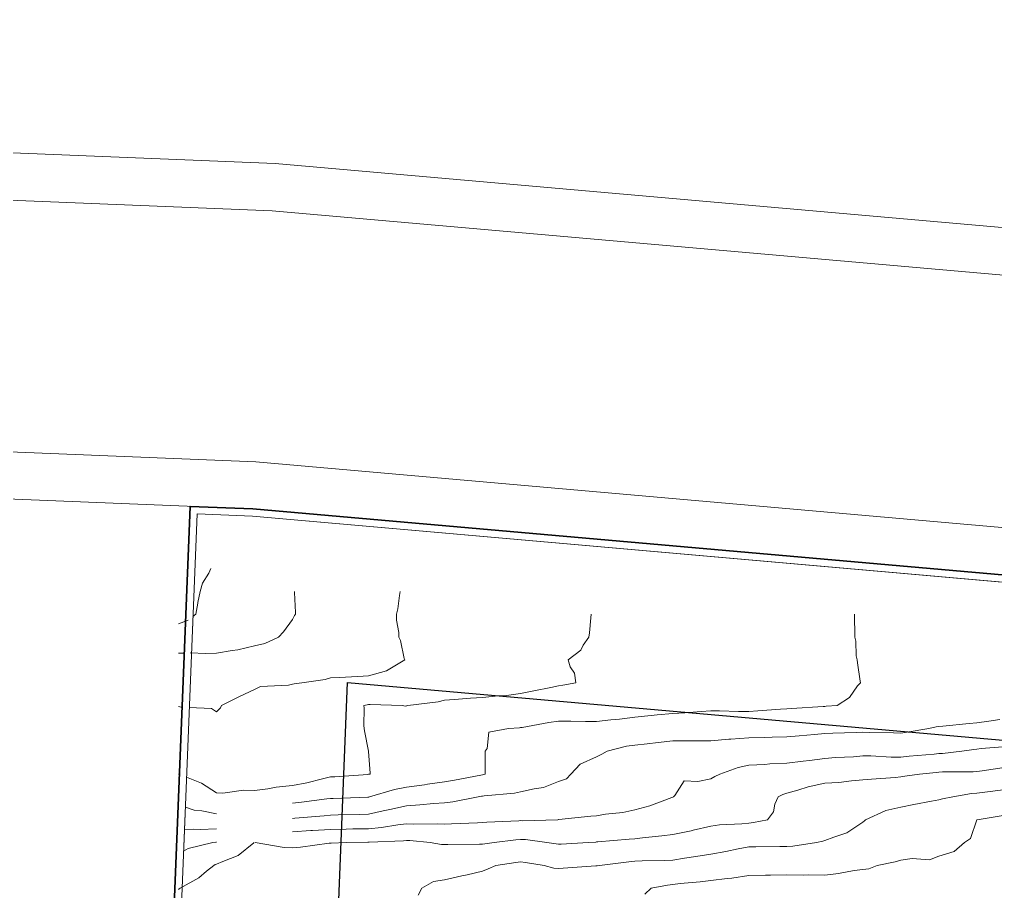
# Model space of a CAD drawing. Header units: metres. Extents: x 750 to 3116, y -341 to 1465.
# Drawn here: x 927.73 to 958.78, y -181.03 to -153.3 of the extents above; entities that cross this region are included whole.
import ezdxf

# ---------------------------------------------------------------- set-up
doc = ezdxf.new("R2010")
doc.units = ezdxf.units.M
doc.linetypes.add('ACAD_ISO04W100', pattern=[30, 24, -3, 0, -3])
doc.layers.add('Column', color=50, linetype='Continuous', lineweight=20)
for name, color, linetype in [('CONTOUR875_167', 7, 'Continuous'), ('CONTOUR875_333', 7, 'Continuous'), ('CONTOUR875_5', 7, 'Continuous'), ('CONTOUR875_667', 7, 'Continuous'), ('CONTOUR875_833', 7, 'Continuous'), ('CONTOUR876', 7, 'Continuous'), ('CONTOUR876_167', 7, 'Continuous'), ('CONTOUR876_333', 7, 'Continuous'), ('CONTOUR876_5', 7, 'Continuous'), ('CONTOUR876_667', 7, 'Continuous')]:
    doc.layers.add(name, color=color, linetype=linetype)

msp = doc.modelspace()

# ---------------------------------------------------------------- linework, layer by layer
at = {"layer": 'Column'}
for points in [[(822.976, -153.3), (935.857, -157.88), (1004.036, -163.876), (1085.216, -173.064), (1168.356, -176.475)], [(822.915, -154.799), (935.761, -159.378), (1003.886, -165.369), (1085.101, -174.56), (1168.294, -177.974)], [(822.53, -164.291), (935.152, -168.861), (1002.935, -174.822), (1084.371, -184.038), (1083.678, -205.444), (1080.985, -224.939), (1079.542, -237.461), (1077.701, -299.986)]]:
    msp.add_lwpolyline(points, dxfattribs=at)
msp.add_lwpolyline([(822.591, -162.792), (935.248, -167.363), (1003.085, -173.329), (1084.5, -182.543, -0.390874), (1085.387, -183.569), (1084.676, -205.529), (1081.977, -225.064), (1080.541, -237.533), (1078.7, -300.016)], format="xyb", dxfattribs=at)
at = {"layer": 'Column', "linetype": 'ACAD_ISO04W100', "lineweight": 20, "ltscale": 100}
for points in [[(1079.424, -241.469), (1009.61, -234.518), (963.193, -234.838), (933.354, -233.775), (933.386, -219.3), (931.983, -198.128), (933.154, -168.781), (935.152, -168.861), (1002.935, -174.822), (1084.371, -184.038), (1083.678, -205.444), (1080.985, -224.939), (1079.542, -237.461)], [(1079.202, -241.216), (1009.621, -234.288), (963.196, -234.608), (933.585, -233.553), (933.616, -219.293), (932.214, -198.125), (933.374, -169.02), (935.137, -169.09), (1002.912, -175.051), (1084.134, -184.243), (1083.449, -205.424), (1080.757, -224.91), (1079.313, -237.444)]]:
    msp.add_lwpolyline(points, close=True, dxfattribs=at)
at = {"layer": 'Column', "lineweight": 35}
msp.add_lwpolyline([(1083.835, -200.583), (1083.678, -205.444), (1080.985, -224.939), (1079.542, -237.461), (1079.424, -241.469), (1009.61, -234.518), (963.193, -234.838), (933.354, -233.775), (933.386, -219.3), (931.983, -198.128), (933.154, -168.781), (935.152, -168.861), (1002.935, -174.822), (1067.424, -182.12)], dxfattribs=at)
at = {"layer": 'Column', "lineweight": 20}
msp.add_lwpolyline([(1084.134, -184.243), (1083.449, -205.424), (1080.757, -224.91), (1079.313, -237.444), (1079.202, -241.216), (1009.621, -234.288), (963.196, -234.608), (933.585, -233.553), (933.616, -219.293), (932.214, -198.125), (933.374, -169.02), (935.137, -169.09), (1002.912, -175.051)], close=True, dxfattribs=at)
at = {"layer": 'Column', "lineweight": 30}
msp.add_lwpolyline([(1078.988, -188.693), (1078.46, -205), (1075.796, -224.282), (1074.478, -235.721), (1009.852, -229.287), (963.268, -229.607), (938.595, -228.728), (938.616, -219.133), (937.22, -198.059), (938.165, -174.376), (1002.412, -180.026)], close=True, dxfattribs=at)
at = {"layer": 'CONTOUR875_167', "linetype": 'Continuous', "lineweight": 18}
for p, q in [((958.19, -178.751), (957.984, -179.345)), ((958.192, -178.744), (958.19, -178.751)), ((958.193, -178.743), (958.192, -178.744)), ((959.152, -178.594), (958.193, -178.743)), ((957.798, -179.469), (957.463, -179.759)), ((957.984, -179.345), (957.798, -179.469)), ((957.463, -179.759), (956.98, -179.9)), ((955.589, -180.086), (955.018, -180.195)), ((955.77, -180.029), (955.589, -180.086)), ((956.133, -179.977), (955.77, -180.029)), ((956.683, -180.017), (956.133, -179.977)), ((956.98, -179.9), (956.683, -180.017)), ((954.281, -180.363), (953.786, -180.457)), ((954.56, -180.322), (954.281, -180.363)), ((954.753, -180.31), (954.56, -180.322)), ((955.018, -180.195), (954.753, -180.31)), ((949.386, -180.72), (948.75, -180.777)), ((949.72, -180.673), (949.386, -180.72)), ((950.238, -180.61), (949.72, -180.673)), ((950.394, -180.599), (950.238, -180.61)), ((950.93, -180.518), (950.394, -180.599)), ((951.458, -180.512), (950.93, -180.518)), ((951.626, -180.503), (951.458, -180.512)), ((952.14, -180.497), (951.626, -180.503)), ((952.658, -180.505), (952.14, -180.497)), ((952.843, -180.499), (952.658, -180.505)), ((953.35, -180.509), (952.843, -180.499)), ((953.786, -180.457), (953.35, -180.509)), ((947.827, -180.921), (947.622, -181.114)), ((948.344, -180.821), (947.827, -180.921)), ((948.51, -180.806), (948.344, -180.821)), ((948.75, -180.777), (948.51, -180.806))]:
    msp.add_line(p, q, dxfattribs=at)
at = {"layer": 'CONTOUR875_333', "linetype": 'Continuous', "lineweight": 18}
for p, q in [((958.017, -177.913), (957.424, -178.017)), ((958.19, -177.899), (958.017, -177.913)), ((958.445, -177.864), (958.19, -177.899)), ((959.028, -177.794), (958.445, -177.864)), ((956.747, -178.157), (956.182, -178.264)), ((956.98, -178.112), (956.747, -178.157)), ((957.093, -178.085), (956.98, -178.112)), ((957.424, -178.017), (957.093, -178.085)), ((955.288, -178.454), (954.649, -178.743)), ((955.77, -178.344), (955.288, -178.454)), ((956.182, -178.264), (955.77, -178.344)), ((954.56, -178.82), (954.049, -179.162)), ((954.616, -178.777), (954.56, -178.82)), ((954.649, -178.743), (954.616, -178.777)), ((954.049, -179.162), (953.638, -179.296)), ((953.083, -179.469), (952.329, -179.582)), ((953.282, -179.428), (953.083, -179.469)), ((953.35, -179.407), (953.282, -179.428)), ((953.638, -179.296), (953.35, -179.407)), ((950.196, -179.754), (949.72, -179.839)), ((950.59, -179.673), (950.196, -179.754)), ((950.93, -179.608), (950.59, -179.673)), ((951.155, -179.604), (950.93, -179.608)), ((951.92, -179.601), (951.155, -179.604)), ((952.14, -179.597), (951.92, -179.601)), ((952.329, -179.582), (952.14, -179.597)), ((943.516, -180.103), (942.887, -180.195)), ((943.67, -180.08), (943.516, -180.103)), ((943.823, -180.103), (943.67, -180.08)), ((944.42, -180.195), (943.823, -180.103)), ((947.112, -180.082), (946.176, -180.195)), ((947.3, -180.064), (947.112, -180.082)), ((947.535, -180.054), (947.3, -180.064)), ((948.258, -180.044), (947.535, -180.054)), ((948.51, -180.031), (948.258, -180.044)), ((948.881, -179.972), (948.51, -180.031)), ((949.249, -179.912), (948.881, -179.972)), ((949.72, -179.839), (949.249, -179.912)), ((942.46, -180.382), (941.965, -180.492)), ((942.64, -180.303), (942.46, -180.382)), ((942.887, -180.195), (942.64, -180.303)), ((944.728, -180.286), (944.42, -180.195)), ((944.88, -180.295), (944.728, -180.286)), ((945.028, -180.284), (944.88, -180.295)), ((946.062, -180.212), (945.028, -180.284)), ((946.09, -180.21), (946.062, -180.212)), ((946.109, -180.206), (946.09, -180.21)), ((946.176, -180.195), (946.109, -180.206)), ((940.899, -180.71), (940.528, -180.921)), ((941.25, -180.655), (940.899, -180.71)), ((941.802, -180.526), (941.25, -180.655)), ((941.965, -180.492), (941.802, -180.526)), ((940.528, -180.921), (940.416, -181.147))]:
    msp.add_line(p, q, dxfattribs=at)
at = {"layer": 'CONTOUR875_5', "linetype": 'Continuous', "lineweight": 18}
for p, q in [((956.365, -177.291), (955.892, -177.364)), ((956.893, -177.239), (956.365, -177.291)), ((956.98, -177.231), (956.893, -177.239)), ((957.09, -177.225), (956.98, -177.231)), ((958.07, -177.219), (957.09, -177.225)), ((958.19, -177.211), (958.07, -177.219)), ((958.354, -177.192), (958.19, -177.211)), ((959.055, -177.084), (958.354, -177.192)), ((953.35, -177.585), (952.821, -177.7)), ((953.799, -177.56), (953.35, -177.585)), ((954.201, -177.506), (953.799, -177.56)), ((954.56, -177.481), (954.201, -177.506)), ((954.835, -177.456), (954.56, -177.481)), ((955.587, -177.401), (954.835, -177.456)), ((955.77, -177.385), (955.587, -177.401)), ((955.892, -177.364), (955.77, -177.385)), ((952.01, -177.939), (951.866, -178.017)), ((952.14, -177.904), (952.01, -177.939)), ((952.493, -177.805), (952.14, -177.904)), ((952.821, -177.7), (952.493, -177.805)), ((951.76, -178.245), (951.721, -178.492)), ((951.866, -178.017), (951.76, -178.245)), ((951.721, -178.492), (951.525, -178.743)), ((950.93, -178.849), (950.71, -178.875)), ((951.084, -178.835), (950.93, -178.849)), ((951.525, -178.743), (951.084, -178.835)), ((949.095, -179.094), (948.51, -179.215)), ((949.161, -179.078), (949.095, -179.094)), ((949.72, -178.952), (949.161, -179.078)), ((949.996, -178.909), (949.72, -178.952)), ((950.71, -178.875), (949.996, -178.909)), ((935.179, -179.482), (934.684, -179.885)), ((935.196, -179.469), (935.179, -179.482)), ((936.151, -179.624), (935.223, -179.469)), ((937.584, -179.491), (936.664, -179.621)), ((937.62, -179.488), (937.584, -179.491)), ((937.647, -179.485), (937.62, -179.488)), ((938.117, -179.469), (937.647, -179.485)), ((938.814, -179.46), (938.117, -179.469)), ((938.83, -179.459), (938.814, -179.46)), ((938.849, -179.457), (938.83, -179.459)), ((939.943, -179.411), (938.849, -179.457)), ((940.04, -179.4), (939.943, -179.411)), ((940.148, -179.404), (940.04, -179.4)), ((940.796, -179.469), (940.148, -179.404)), ((941.154, -179.527), (940.796, -179.469)), ((942.826, -179.469), (942.532, -179.512)), ((943.522, -179.38), (942.826, -179.469)), ((943.67, -179.368), (943.522, -179.38)), ((943.825, -179.376), (943.67, -179.368)), ((944.504, -179.469), (943.825, -179.376)), ((944.805, -179.514), (944.504, -179.469)), ((945.823, -179.469), (944.966, -179.521)), ((946.064, -179.453), (945.823, -179.469)), ((946.09, -179.451), (946.064, -179.453)), ((946.125, -179.448), (946.09, -179.451)), ((947.124, -179.363), (946.125, -179.448)), ((947.3, -179.348), (947.124, -179.363)), ((947.55, -179.319), (947.3, -179.348)), ((948.162, -179.26), (947.55, -179.319)), ((948.51, -179.215), (948.162, -179.26)), ((936.41, -179.638), (936.151, -179.624)), ((936.664, -179.621), (936.41, -179.638)), ((941.25, -179.534), (941.154, -179.527)), ((941.352, -179.53), (941.25, -179.534)), ((942.364, -179.526), (941.352, -179.53)), ((942.46, -179.523), (942.364, -179.526)), ((942.532, -179.512), (942.46, -179.523)), ((944.88, -179.525), (944.805, -179.514)), ((944.966, -179.521), (944.88, -179.525)), ((934.199, -180.07), (933.99, -180.16)), ((934.684, -179.885), (934.199, -180.07)), ((933.675, -180.384), (933.434, -180.587)), ((933.913, -180.195), (933.675, -180.384)), ((933.952, -180.172), (933.913, -180.195)), ((933.99, -180.16), (933.952, -180.172)), ((933.434, -180.587), (932.836, -180.921)), ((932.811, -180.939), (932.78, -180.965)), ((932.836, -180.921), (932.811, -180.939))]:
    msp.add_line(p, q, dxfattribs=at)
at = {"layer": 'CONTOUR875_667', "linetype": 'Continuous', "lineweight": 18}
for p, q in [((956.829, -176.656), (956.037, -176.725)), ((956.98, -176.642), (956.829, -176.656)), ((957.097, -176.635), (956.98, -176.642)), ((957.708, -176.565), (957.097, -176.635)), ((958.093, -176.507), (957.708, -176.565)), ((958.19, -176.496), (958.093, -176.507)), ((958.329, -176.481), (958.19, -176.496)), ((959.157, -176.419), (958.329, -176.481)), ((950.93, -177.011), (950.593, -177.089)), ((951.438, -176.986), (950.93, -177.011)), ((951.599, -176.966), (951.438, -176.986)), ((952.14, -176.946), (951.599, -176.966)), ((952.661, -176.878), (952.14, -176.946)), ((952.86, -176.859), (952.661, -176.878)), ((953.35, -176.8), (952.86, -176.859)), ((953.693, -176.771), (953.35, -176.8)), ((954.267, -176.741), (953.693, -176.771)), ((954.56, -176.718), (954.267, -176.741)), ((954.815, -176.718), (954.56, -176.718)), ((955.462, -176.75), (954.815, -176.718)), ((955.77, -176.75), (955.462, -176.75)), ((956.037, -176.725), (955.77, -176.75)), ((950.01, -177.291), (949.855, -177.372)), ((950.593, -177.089), (950.01, -177.291)), ((948.872, -177.508), (948.581, -177.974)), ((949.314, -177.534), (948.872, -177.508)), ((949.72, -177.443), (949.314, -177.534)), ((949.855, -177.372), (949.72, -177.443)), ((948.479, -178.036), (947.782, -178.306)), ((948.51, -178.025), (948.479, -178.036)), ((948.518, -178.022), (948.51, -178.025)), ((948.531, -178.017), (948.518, -178.022)), ((948.581, -177.974), (948.531, -178.017)), ((946.918, -178.514), (946.376, -178.571)), ((947.3, -178.435), (946.918, -178.514)), ((947.782, -178.306), (947.3, -178.435)), ((941.035, -178.872), (940.278, -178.886)), ((941.25, -178.881), (941.035, -178.872)), ((942.299, -178.84), (941.472, -178.876)), ((942.46, -178.836), (942.299, -178.84)), ((942.594, -178.823), (942.46, -178.836)), ((943.613, -178.777), (942.594, -178.823)), ((943.67, -178.773), (943.613, -178.777)), ((943.724, -178.775), (943.67, -178.773)), ((944.853, -178.743), (943.724, -178.775)), ((944.878, -178.742), (944.853, -178.743)), ((944.88, -178.742), (944.878, -178.742)), ((944.882, -178.742), (944.88, -178.742)), ((945.901, -178.629), (944.882, -178.742)), ((946.09, -178.617), (945.901, -178.629)), ((946.376, -178.571), (946.09, -178.617)), ((936.991, -179.091), (936.41, -179.126)), ((937.045, -179.088), (936.991, -179.091)), ((937.62, -179.054), (937.045, -179.088)), ((938.122, -179.044), (937.62, -179.054)), ((938.337, -179.039), (938.122, -179.044)), ((938.83, -179.029), (938.337, -179.039)), ((939.244, -178.991), (938.83, -179.029)), ((939.765, -178.908), (939.244, -178.991)), ((940.04, -178.877), (939.765, -178.908)), ((940.278, -178.886), (940.04, -178.877)), ((941.472, -178.876), (941.25, -178.881)), ((933.879, -179.469), (933.097, -179.659)), ((933.97, -179.457), (933.879, -179.469)), ((933.99, -179.456), (933.97, -179.457)), ((933.097, -179.659), (932.947, -179.746))]:
    msp.add_line(p, q, dxfattribs=at)
at = {"layer": 'CONTOUR875_833', "linetype": 'Continuous', "lineweight": 18}
for p, q in [((957.103, -175.765), (956.98, -175.777)), ((957.94, -175.689), (957.103, -175.765)), ((958.19, -175.664), (957.94, -175.689)), ((958.572, -175.61), (958.19, -175.664)), ((958.924, -175.553), (958.572, -175.61)), ((952.533, -176.075), (952.14, -176.11)), ((953.026, -176.033), (952.533, -176.075)), ((953.35, -176.005), (953.026, -176.033)), ((953.607, -175.993), (953.35, -176.005)), ((954.343, -175.969), (953.607, -175.993)), ((954.56, -175.96), (954.343, -175.969)), ((954.775, -175.968), (954.56, -175.96)), ((955.534, -175.98), (954.775, -175.968)), ((955.77, -175.99), (955.534, -175.98)), ((955.972, -175.96), (955.77, -175.99)), ((956.656, -175.839), (955.972, -175.96)), ((956.896, -175.789), (956.656, -175.839)), ((956.98, -175.777), (956.896, -175.789)), ((947.3, -176.369), (947.037, -176.407)), ((947.697, -176.327), (947.3, -176.369)), ((948.044, -176.285), (947.697, -176.327)), ((948.51, -176.238), (948.044, -176.285)), ((949.06, -176.235), (948.51, -176.238)), ((949.17, -176.235), (949.06, -176.235)), ((949.72, -176.231), (949.17, -176.235)), ((950.298, -176.186), (949.72, -176.231)), ((950.357, -176.183), (950.298, -176.186)), ((950.93, -176.141), (950.357, -176.183)), ((951.421, -176.134), (950.93, -176.141)), ((951.675, -176.118), (951.421, -176.134)), ((952.14, -176.11), (951.675, -176.118)), ((946.254, -176.663), (946.09, -176.749)), ((946.428, -176.565), (946.254, -176.663)), ((947.037, -176.407), (946.428, -176.565)), ((945.565, -176.976), (945.273, -177.291)), ((946.09, -176.749), (945.565, -176.976)), ((945.273, -177.291), (945.135, -177.444)), ((944.88, -177.528), (944.394, -177.725)), ((945.135, -177.444), (944.88, -177.528)), ((943.475, -177.9), (942.514, -177.984)), ((943.67, -177.854), (943.475, -177.9)), ((944.101, -177.759), (943.67, -177.854)), ((944.394, -177.725), (944.101, -177.759)), ((940.895, -178.23), (940.469, -178.274)), ((941.25, -178.206), (940.895, -178.23)), ((941.516, -178.177), (941.25, -178.206)), ((942.325, -178.017), (941.516, -178.177)), ((942.43, -177.999), (942.325, -178.017)), ((942.46, -177.993), (942.43, -177.999)), ((942.514, -177.984), (942.46, -177.993)), ((938.83, -178.563), (938.547, -178.573)), ((939.292, -178.466), (938.83, -178.563)), ((939.509, -178.424), (939.292, -178.466)), ((940.04, -178.299), (939.509, -178.424)), ((940.469, -178.274), (940.04, -178.299)), ((936.49, -178.695), (936.41, -178.703)), ((937.423, -178.624), (936.49, -178.695)), ((937.62, -178.603), (937.423, -178.624)), ((937.867, -178.594), (937.62, -178.603)), ((938.547, -178.573), (937.867, -178.594)), ((933.275, -179.04), (932.974, -179.053)), ((933.476, -179.051), (933.275, -179.04)), ((933.99, -179.034), (933.476, -179.051))]:
    msp.add_line(p, q, dxfattribs=at)
at = {"layer": 'CONTOUR876', "linetype": 'Continuous', "lineweight": 18}
for p, q in [((954.292, -172.209), (954.292, -172.37)), ((954.292, -172.37), (954.301, -172.78)), ((954.301, -172.78), (954.301, -172.935)), ((954.301, -172.935), (954.337, -173.069)), ((954.337, -173.069), (954.353, -173.536)), ((954.353, -173.536), (954.379, -173.661)), ((954.379, -173.661), (954.395, -173.76)), ((954.395, -173.76), (954.474, -174.335)), ((954.392, -174.487), (954.137, -174.859)), ((954.482, -174.387), (954.392, -174.487)), ((954.474, -174.335), (954.482, -174.387)), ((953.299, -175.144), (952.293, -175.205)), ((953.35, -175.14), (953.299, -175.144)), ((953.391, -175.138), (953.35, -175.14)), ((953.746, -175.113), (953.391, -175.138)), ((954.137, -174.859), (953.746, -175.113)), ((947.822, -175.426), (947.3, -175.48)), ((948.014, -175.41), (947.822, -175.426)), ((948.51, -175.362), (948.014, -175.41)), ((948.894, -175.343), (948.51, -175.362)), ((949.412, -175.298), (948.894, -175.343)), ((949.72, -175.281), (949.412, -175.298)), ((949.995, -175.278), (949.72, -175.281)), ((950.604, -175.308), (949.995, -175.278)), ((950.93, -175.306), (950.604, -175.308)), ((951.216, -175.284), (950.93, -175.306)), ((951.942, -175.232), (951.216, -175.284)), ((952.14, -175.217), (951.942, -175.232)), ((952.293, -175.205), (952.14, -175.217)), ((944.568, -175.652), (943.719, -175.81)), ((944.88, -175.608), (944.568, -175.652)), ((945.265, -175.608), (944.88, -175.608)), ((945.731, -175.624), (945.265, -175.608)), ((946.09, -175.623), (945.731, -175.624)), ((946.538, -175.57), (946.09, -175.623)), ((946.814, -175.547), (946.538, -175.57)), ((947.3, -175.48), (946.814, -175.547)), ((942.656, -175.957), (942.608, -176.476)), ((943.286, -175.839), (942.656, -175.957)), ((943.636, -175.819), (943.286, -175.839)), ((943.67, -175.817), (943.636, -175.819)), ((943.719, -175.81), (943.67, -175.817)), ((942.608, -176.476), (942.54, -176.565)), ((942.54, -176.565), (942.545, -176.616)), ((942.545, -176.616), (942.543, -177.241)), ((942.46, -177.313), (942.407, -177.323)), ((942.489, -177.308), (942.46, -177.313)), ((942.548, -177.291), (942.489, -177.308)), ((942.543, -177.241), (942.548, -177.291)), ((940.709, -177.616), (940.609, -177.632)), ((941.25, -177.538), (940.709, -177.616)), ((941.568, -177.482), (941.25, -177.538)), ((942.407, -177.323), (941.568, -177.482)), ((939.655, -177.786), (938.867, -178.017)), ((940.04, -177.705), (939.655, -177.786)), ((940.609, -177.632), (940.04, -177.705)), ((936.699, -178.191), (936.41, -178.219)), ((937.506, -178.085), (936.699, -178.191)), ((937.62, -178.073), (937.506, -178.085)), ((937.708, -178.07), (937.62, -178.073)), ((938.814, -178.026), (937.708, -178.07)), ((938.83, -178.026), (938.814, -178.026)), ((938.841, -178.023), (938.83, -178.026)), ((938.867, -178.017), (938.841, -178.023)), ((933.28, -178.443), (933.003, -178.34)), ((933.526, -178.464), (933.28, -178.443)), ((933.99, -178.559), (933.526, -178.464))]:
    msp.add_line(p, q, dxfattribs=at)
at = {"layer": 'CONTOUR876_167', "linetype": 'Continuous', "lineweight": 18}
for p, q in [((945.905, -172.32), (945.861, -172.798)), ((945.919, -172.209), (945.905, -172.32)), ((945.843, -172.935), (945.656, -173.195)), ((945.861, -172.798), (945.843, -172.935)), ((945.656, -173.195), (945.584, -173.357)), ((945.584, -173.357), (945.189, -173.661)), ((945.189, -173.661), (945.246, -173.881)), ((945.246, -173.881), (945.385, -174.084)), ((945.385, -174.084), (945.427, -174.387)), ((944.88, -174.487), (944.631, -174.536)), ((945.018, -174.469), (944.88, -174.487)), ((945.427, -174.387), (945.018, -174.469)), ((942.969, -174.808), (942.46, -174.862)), ((943.15, -174.801), (942.969, -174.808)), ((943.67, -174.727), (943.15, -174.801)), ((944.095, -174.642), (943.67, -174.727)), ((944.631, -174.536), (944.095, -174.642)), ((938.787, -175.087), (938.684, -175.113)), ((938.684, -175.113), (938.697, -175.193)), ((938.83, -175.082), (938.787, -175.087)), ((938.883, -175.081), (938.83, -175.082)), ((939.9, -175.113), (938.883, -175.081)), ((940.011, -175.13), (939.9, -175.113)), ((940.04, -175.124), (940.011, -175.13)), ((940.051, -175.119), (940.04, -175.124)), ((940.085, -175.113), (940.051, -175.119)), ((941.049, -174.993), (940.085, -175.113)), ((941.25, -174.939), (941.049, -174.993)), ((941.57, -174.921), (941.25, -174.939)), ((942.076, -174.883), (941.57, -174.921)), ((942.46, -174.862), (942.076, -174.883)), ((938.697, -175.193), (938.681, -175.749)), ((938.681, -175.749), (938.692, -175.839)), ((938.692, -175.839), (938.703, -175.915)), ((938.703, -175.915), (938.829, -176.564)), ((938.829, -176.564), (938.829, -176.565)), ((938.829, -176.565), (938.829, -176.566)), ((938.829, -176.566), (938.83, -176.578)), ((938.83, -176.578), (938.882, -177.259)), ((932.814, -177.301), (932.788, -177.291)), ((938.811, -177.302), (937.761, -177.376)), ((938.83, -177.301), (938.811, -177.302)), ((938.842, -177.298), (938.83, -177.301)), ((938.885, -177.291), (938.842, -177.298)), ((938.882, -177.259), (938.885, -177.291)), ((933.513, -177.577), (933.041, -177.391)), ((933.99, -177.89), (933.513, -177.577)), ((936.871, -177.568), (936.41, -177.659)), ((937.369, -177.441), (936.871, -177.568)), ((937.62, -177.384), (937.369, -177.441)), ((937.761, -177.376), (937.62, -177.384)), ((934.191, -177.896), (933.99, -177.89)), ((934.854, -177.809), (934.191, -177.896)), ((935.2, -177.816), (934.854, -177.809)), ((935.626, -177.761), (935.2, -177.816)), ((935.894, -177.707), (935.626, -177.761)), ((936.41, -177.659), (935.894, -177.707))]:
    msp.add_line(p, q, dxfattribs=at)
at = {"layer": 'CONTOUR876_333', "linetype": 'Continuous', "lineweight": 18}
for p, q in [((939.814, -171.618), (939.76, -172.041)), ((939.84, -171.483), (939.814, -171.618)), ((939.76, -172.041), (939.725, -172.209)), ((939.725, -172.209), (939.725, -172.398)), ((939.725, -172.398), (939.795, -172.788)), ((939.795, -172.788), (939.796, -172.935)), ((939.796, -172.935), (939.851, -173.048)), ((939.851, -173.048), (939.966, -173.617)), ((939.983, -173.661), (939.406, -174.006)), ((939.966, -173.617), (939.983, -173.661)), ((938.494, -174.186), (937.898, -174.22)), ((938.83, -174.171), (938.494, -174.186)), ((939.406, -174.006), (938.83, -174.171)), ((935.399, -174.506), (935.2, -174.606)), ((936.286, -174.461), (935.399, -174.506)), ((936.41, -174.435), (936.286, -174.461)), ((936.463, -174.419), (936.41, -174.435)), ((936.707, -174.387), (936.463, -174.419)), ((937.448, -174.284), (936.707, -174.387)), ((937.62, -174.232), (937.448, -174.284)), ((937.898, -174.22), (937.62, -174.232)), ((934.724, -174.828), (934.158, -175.113)), ((935.2, -174.606), (934.724, -174.828)), ((932.871, -175.167), (932.78, -175.147)), ((934.158, -175.113), (934.116, -175.189)), ((932.899, -175.169), (932.871, -175.167)), ((933.833, -175.207), (933.129, -175.178)), ((933.99, -175.316), (933.833, -175.207)), ((934.116, -175.189), (933.99, -175.316))]:
    msp.add_line(p, q, dxfattribs=at)
at = {"layer": 'CONTOUR876_5', "linetype": 'Continuous', "lineweight": 18}
for p, q in [((936.475, -171.483), (936.474, -171.522)), ((936.474, -171.522), (936.506, -172.151)), ((936.481, -172.252), (936.41, -172.378)), ((936.506, -172.209), (936.481, -172.252)), ((936.506, -172.151), (936.506, -172.209)), ((936.41, -172.378), (936.129, -172.766)), ((935.968, -172.935), (935.536, -173.137)), ((936.129, -172.766), (935.968, -172.935)), ((935.2, -173.21), (934.674, -173.345)), ((935.536, -173.137), (935.2, -173.21)), ((932.968, -173.444), (932.78, -173.45)), ((933.652, -173.458), (933.151, -173.438)), ((933.99, -173.445), (933.652, -173.458)), ((934.491, -173.36), (933.99, -173.445)), ((934.674, -173.345), (934.491, -173.36))]:
    msp.add_line(p, q, dxfattribs=at)
at = {"layer": 'CONTOUR876_667', "linetype": 'Continuous', "lineweight": 18}
for p, q in [((933.809, -170.757), (933.749, -170.902)), ((933.749, -170.902), (933.548, -171.218)), ((933.548, -171.218), (933.47, -171.483)), ((933.47, -171.483), (933.405, -171.834)), ((933.4, -171.855), (933.338, -172.209)), ((933.405, -171.834), (933.4, -171.855)), ((933.338, -172.209), (933.244, -172.278)), ((933.088, -172.394), (932.78, -172.512))]:
    msp.add_line(p, q, dxfattribs=at)

doc.saveas('drawing.dxf')
